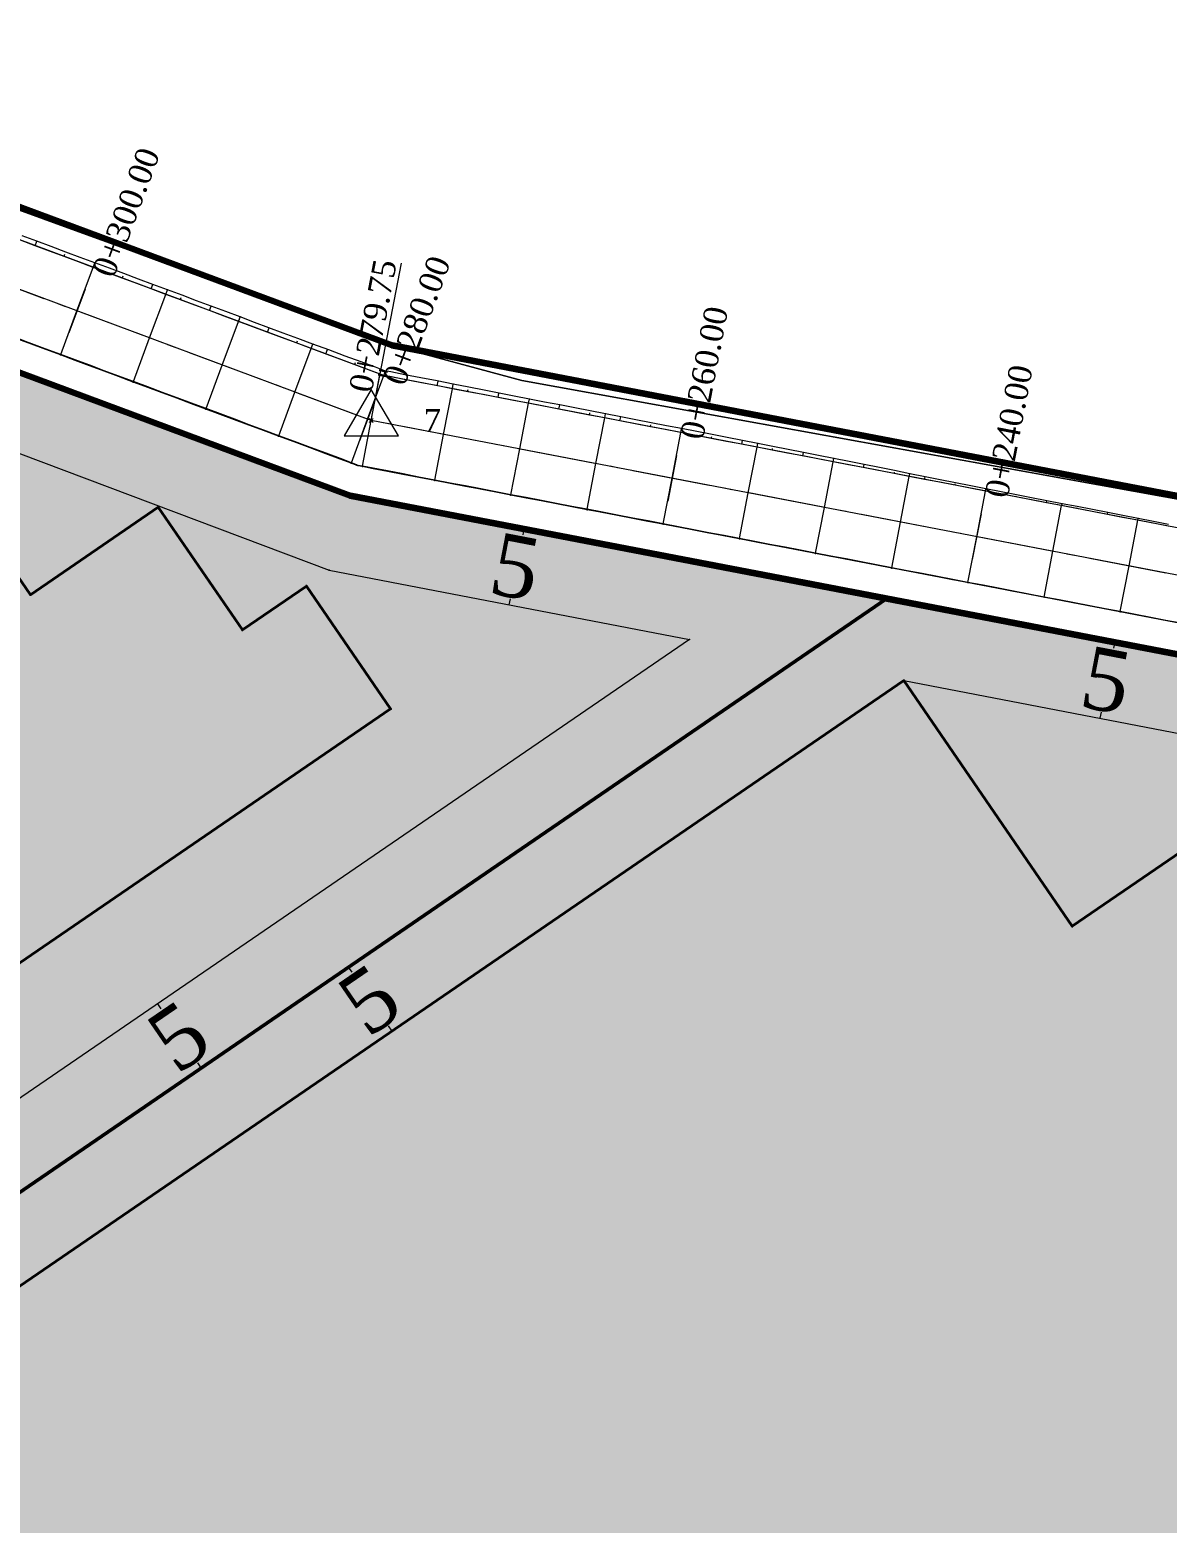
# Model space of a CAD drawing. Header units: metres. Extents: x 478603 to 489313, y 4282657 to 4289463.
# Drawn here: x 479601.3 to 479674.6, y 4287585.2 to 4287681.6 of the extents above; entities that cross this region are included whole.
import ezdxf

# ---------------------------------------------------------------- set-up
doc = ezdxf.new("R2010")
doc.units = ezdxf.units.M
for name, color, linetype, lineweight in [('102', 18, 'Continuous', 50), ('ADAKENARI', 18, 'Continuous', 0), ('EKS', 5, 'Continuous', 0), ('EKSENLER', 3, 'Continuous', 0), ('EYLUL_REV', 8, 'Continuous', 0), ('KALDIRIM', 11, 'Continuous', 0), ('KDA', 150, 'Continuous', 20), ('KDO', 150, 'Continuous', 20), ('PARSEL_ALAN', 254, 'Continuous', 0), ('PARSEL_SERA_ALAN', 9, 'Continuous', 40), ('PL_ALİNMAN', 1, 'Continuous', 0), ('PL_ENKESIT', 1, 'Continuous', 0), ('PL_KM', 4, 'Continuous', 0), ('PL_KMYAZI', 30, 'Continuous', 0), ('PL_SEMBOL', 7, 'Continuous', 0), ('PL_SOME', 7, 'Continuous', 0), ('PL_TOTFKM', 7, 'Continuous', 0), ('ROL_CEPHE', 1, 'Continuous', 0), ('SEV_YKA_KDA', 3, 'Continuous', 0), ('SEV_YKO_KDO', 3, 'Continuous', 0), ('SNR_PLANONAMAA', 233, 'Continuous', 0), ('SNR_YAPIYAK', 18, 'Continuous', 0), ('YKA', 33, 'Continuous', 0), ('YKO', 33, 'Continuous', 0)]:
    doc.layers.add(name, color=color, linetype=linetype, lineweight=lineweight)
doc.styles.get("Standard").update_dxf_attribs({"font": 'times.ttf'})

# ---------------------------------------------------------------- blocks, each defined once
blk = doc.blocks.new('3')
at = {"layer": 'PL_SEMBOL'}
for p, q in [((0, 2), (-1.75, -1)), ((1.75, -1), (0, 2)), ((0.125, 0.125), (-0.125, -0.125)), ((-0.125, 0.125), (0.125, -0.125)), ((-1.75, -1), (1.75, -1))]:
    blk.add_line(p, q, dxfattribs=at)

msp = doc.modelspace()

# ---------------------------------------------------------------- hatches: boundary and pattern name
at = {"layer": 'PARSEL_ALAN'}
for points in [[(479429.646, 4287416.692), (479371.067, 4287452.603), (479351.637, 4287464.65), (479322.486, 4287488.715), (479283.677, 4287509.411), (479286.763, 4287515.02), (479229.632, 4287540.63), (479270.387, 4287599.965), (479278.039, 4287634.826), (479388.452, 4287733.639), (479502.695, 4287618.713), (479572.025, 4287670.371), (479621.962, 4287651.524), (479656.556, 4287644.881), (479582.176, 4287593.922), (479604.784, 4287560.924), (479505.788, 4287493.101), (479517.092, 4287476.602)], [(479473.063, 4287299.527), (479393.15, 4287372.9), (479402.795, 4287388.888), (479429.646, 4287416.692), (479517.092, 4287476.602), (479505.788, 4287493.101), (479604.784, 4287560.924), (479582.176, 4287593.922), (479656.556, 4287644.881), (479684.404, 4287639.533), (479689.844, 4287637.299), (479716.7, 4287619.323), (479722.073, 4287616.813), (479805.526, 4287592.426), (479811.18, 4287592.726), (479824.139, 4287598.056), (479829.77, 4287598.278), (479842.514, 4287594.175), (479847.33, 4287590.984), (479862.607, 4287573.283), (479861.754, 4287566.666)]]:
    msp.add_hatch(color=256, dxfattribs=at).paths.add_polyline_path(points)
at = {"layer": 'PARSEL_SERA_ALAN'}
for points in [[(479587.663, 4287647.381), (479595.913, 4287653.033), (479601.339, 4287645.114), (479609.588, 4287650.765), (479615.014, 4287642.846), (479619.139, 4287645.672), (479624.565, 4287637.752), (479570.943, 4287601.015), (479592.646, 4287569.336), (479493.651, 4287501.513), (479509.928, 4287477.755), (479431.557, 4287424.061), (479426.131, 4287431.981), (479422.006, 4287429.155), (479416.58, 4287437.075), (479412.456, 4287434.249), (479407.03, 4287442.168), (479402.905, 4287439.342), (479392.053, 4287455.182), (479387.929, 4287452.356), (479382.503, 4287460.275), (479378.378, 4287457.449), (479372.952, 4287465.369), (479368.827, 4287462.543), (479363.401, 4287470.463), (479359.277, 4287467.637), (479353.851, 4287475.556), (479349.726, 4287472.73), (479338.874, 4287488.57), (479334.75, 4287485.744), (479323.898, 4287501.583), (479319.773, 4287498.757), (479314.347, 4287506.676), (479310.222, 4287503.851), (479304.797, 4287511.77), (479300.672, 4287508.944), (479289.82, 4287524.783), (479285.695, 4287521.957), (479280.27, 4287529.877), (479276.145, 4287527.051), (479270.719, 4287534.971), (479266.594, 4287532.145), (479261.168, 4287540.064), (479257.043, 4287537.238), (479251.618, 4287545.158), (479246.192, 4287553.078), (479266.816, 4287567.207), (479261.39, 4287575.127), (479282.014, 4287589.257), (479276.588, 4287597.176), (479284.838, 4287602.828), (479279.412, 4287610.748), (479287.662, 4287616.4), (479282.236, 4287624.32), (479311.109, 4287644.101), (479305.683, 4287652.021), (479363.431, 4287691.584), (479358.005, 4287699.504), (479391.003, 4287722.111), (479407.281, 4287698.353), (479411.406, 4287701.179), (479422.257, 4287685.339), (479426.382, 4287688.165), (479442.659, 4287664.406), (479446.784, 4287667.232), (479463.062, 4287643.474), (479467.187, 4287646.299), (479483.464, 4287622.541), (479487.589, 4287625.367), (479498.441, 4287609.527), (479576.812, 4287663.221)], [(479657.661, 4287639.578), (479668.513, 4287623.738), (479680.887, 4287632.216), (479686.313, 4287624.297), (479690.438, 4287627.122), (479695.864, 4287619.203), (479699.989, 4287622.029), (479705.415, 4287614.109), (479709.539, 4287616.935), (479714.965, 4287609.016), (479719.09, 4287611.841), (479724.516, 4287603.922), (479728.641, 4287606.748), (479734.066, 4287598.828), (479742.316, 4287604.48), (479747.742, 4287596.561), (479751.867, 4287599.386), (479757.293, 4287591.467), (479765.542, 4287597.119), (479770.968, 4287589.199), (479779.218, 4287594.851), (479784.643, 4287586.931), (479788.768, 4287589.757), (479794.194, 4287581.838), (479802.444, 4287587.49), (479807.869, 4287579.57), (479824.369, 4287590.874), (479829.794, 4287582.954), (479838.044, 4287588.606), (479848.896, 4287572.767), (479469.414, 4287312.779), (479458.562, 4287328.618), (479454.438, 4287325.792), (479443.586, 4287341.632), (479439.461, 4287338.806), (479428.61, 4287354.645), (479424.485, 4287351.819), (479413.633, 4287367.658), (479409.508, 4287364.832), (479404.082, 4287372.752), (479416.457, 4287381.23), (479411.031, 4287389.149), (479530.65, 4287471.102), (479519.799, 4287486.941), (479618.794, 4287554.764), (479591.665, 4287594.362)]]:
    msp.add_hatch(color=256, dxfattribs=at).paths.add_polyline_path(points)

# ---------------------------------------------------------------- linework, layer by layer
at = {"layer": '102'}
msp.add_line((479582.176, 4287593.922, 921.248), (479656.556, 4287644.881, 925.191), dxfattribs=at)
at = {"layer": 'ADAKENARI', "lineweight": 100}
for p, q in [((479624.669, 4287661.187), (479577.161, 4287678.847)), ((479569.505, 4287671.063), (479621.962, 4287651.524)), ((479688.282, 4287648.971), (479624.669, 4287661.187)), ((479621.962, 4287651.524), (479684.404, 4287639.533))]:
    msp.add_line(p, q, dxfattribs=at)
at = {"layer": 'EKS'}
for p in [(479604.341, 4287663.423, 912.797), (479609.027, 4287661.678, 913.101), (479613.712, 4287659.933, 913.406), (479618.398, 4287658.188, 913.711), (479623.083, 4287656.442, 914.016), (479623.316, 4287656.356, 914.031), (479627.983, 4287655.46, 914.321), (479632.893, 4287654.517, 914.626), (479637.803, 4287653.574, 914.931), (479642.713, 4287652.631, 915.236), (479647.624, 4287651.688, 915.541), (479652.534, 4287650.745, 915.845), (479657.444, 4287649.802, 916.15), (479662.355, 4287648.859, 916.455), (479667.265, 4287647.916, 916.76), (479672.175, 4287646.973, 917.065)]:
    msp.add_point(p, dxfattribs=at)
at = {"layer": 'EKSENLER'}
for p, q in [((479623.316, 4287656.356), (479570.513, 4287676.023)), ((479689.289, 4287643.687), (479623.316, 4287656.356))]:
    msp.add_line(p, q, dxfattribs=at)
at = {"layer": 'EYLUL_REV'}
msp.add_polyline3d([(479887.548, 4287640.795, 0), (479851.106, 4287601.914, 0), (479837.034, 4287607.076, 0), (479826.495, 4287609.838, 0), (479807.845, 4287602.167, 0), (479745.747, 4287618.864, 0), (479723.476, 4287626.821, 0), (479691.228, 4287648.406, 0), (479633.021, 4287658.932, 0), (479624.669, 4287661.187, 0), (479603.527, 4287668.861, 0), (479590.414, 4287673.62, 0)], dxfattribs=at)
at = {"layer": 'KALDIRIM'}
for p, q in [((479624.128, 4287659.255), (479574.048, 4287677.908)), ((479569.465, 4287673.212), (479622.504, 4287653.457)), ((479689.855, 4287646.633), (479624.128, 4287659.255)), ((479622.504, 4287653.457), (479687.529, 4287640.97))]:
    msp.add_line(p, q, dxfattribs=at)
at = {"layer": 'KDA'}
msp.add_polyline3d([(479674.724, 4287649.639, 915.156), (479673.743, 4287649.832, 914.996), (479672.761, 4287650.026, 914.837), (479671.78, 4287650.219, 914.688), (479670.799, 4287650.412, 914.538), (479669.818, 4287650.605, 914.389), (479668.837, 4287650.798, 914.24), (479667.855, 4287650.99, 914.091), (479666.874, 4287651.182, 913.971), (479665.892, 4287651.373, 913.851), (479664.911, 4287651.564, 913.732), (479663.929, 4287651.755, 913.612), (479662.948, 4287651.948, 913.493), (479661.967, 4287652.142, 913.294), (479660.986, 4287652.337, 913.096), (479660.005, 4287652.533, 912.898), (479659.025, 4287652.728, 912.7), (479658.044, 4287652.924, 912.502), (479657.063, 4287653.12, 912.295), (479656.083, 4287653.316, 912.089), (479655.102, 4287653.512, 911.882), (479654.121, 4287653.708, 911.675), (479653.141, 4287653.903, 911.469), (479652.159, 4287654.096, 911.328), (479651.178, 4287654.289, 911.187), (479650.197, 4287654.481, 911.046), (479649.215, 4287654.673, 910.905), (479648.234, 4287654.866, 910.764), (479647.253, 4287655.058, 910.621), (479646.271, 4287655.251, 910.478), (479645.29, 4287655.444, 910.336), (479644.309, 4287655.636, 910.193), (479643.328, 4287655.829, 910.05), (479642.346, 4287656.02, 909.934), (479641.365, 4287656.212, 909.819), (479640.383, 4287656.403, 909.703), (479639.402, 4287656.594, 909.587), (479638.42, 4287656.785, 909.471), (479637.437, 4287656.975, 909.378), (479636.454, 4287657.166, 909.285), (479635.472, 4287657.356, 909.192), (479634.49, 4287657.546, 909.099), (479633.511, 4287657.736, 909.006), (479632.537, 4287657.926, 908.863), (479631.564, 4287658.117, 908.721), (479630.59, 4287658.309, 908.578), (479629.608, 4287658.502, 908.434), (479628.605, 4287658.699, 908.288), (479627.564, 4287658.903, 908.187), (479626.514, 4287659.109, 908.085), (479625.494, 4287659.308, 907.986), (479624.575, 4287659.486, 907.897), (479623.94, 4287659.603, 907.835), (479623.825, 4287659.61, 907.839), (479623.982, 4287659.561, 907.844), (479624.204, 4287659.502, 907.851), (479624.359, 4287659.472, 907.856), (479624.237, 4287659.539, 907.86), (479623.595, 4287659.787, 907.812), (479622.667, 4287660.134, 907.742), (479621.637, 4287660.515, 907.665), (479620.583, 4287660.905, 907.586), (479619.552, 4287661.287, 907.509), (479618.578, 4287661.649, 907.447), (479617.639, 4287661.998, 907.388), (479616.714, 4287662.342, 907.33), (479615.792, 4287662.686, 907.272), (479614.867, 4287663.031, 907.213), (479613.935, 4287663.38, 907.125), (479612.998, 4287663.73, 907.037), (479612.06, 4287664.081, 906.949), (479611.122, 4287664.433, 906.86), (479610.183, 4287664.783, 906.772), (479609.246, 4287665.132, 906.725), (479608.308, 4287665.481, 906.677), (479607.371, 4287665.829, 906.63), (479606.434, 4287666.177, 906.583), (479605.497, 4287666.525, 906.536), (479604.559, 4287666.873, 906.491), (479603.622, 4287667.221, 906.445), (479602.684, 4287667.57, 906.4), (479601.747, 4287667.918, 906.355), (479600.81, 4287668.267, 906.31)], dxfattribs=at)
for p in [(479605.497, 4287666.525, 906.536), (479610.183, 4287664.783, 906.772), (479614.867, 4287663.031, 907.213), (479619.552, 4287661.287, 907.509), (479623.94, 4287659.603, 907.835), (479624.237, 4287659.539, 907.86), (479628.605, 4287658.699, 908.288), (479633.511, 4287657.736, 909.006), (479638.42, 4287656.785, 909.471), (479643.328, 4287655.829, 910.05), (479648.234, 4287654.866, 910.764), (479653.141, 4287653.903, 911.469), (479658.044, 4287652.924, 912.502), (479662.948, 4287651.948, 913.493), (479667.855, 4287650.99, 914.091), (479672.761, 4287650.026, 914.837)]:
    msp.add_point(p, dxfattribs=at)
at = {"layer": 'KDO'}
msp.add_polyline3d([(479675.54, 4287643.266, 916.188), (479674.558, 4287643.454, 916.022), (479673.575, 4287643.643, 915.855), (479672.591, 4287643.831, 915.688), (479671.608, 4287644.02, 915.521), (479670.625, 4287644.208, 915.326), (479669.643, 4287644.396, 915.131), (479668.661, 4287644.583, 914.936), (479667.679, 4287644.771, 914.742), (479666.697, 4287644.959, 914.547), (479665.715, 4287645.147, 914.378), (479664.733, 4287645.335, 914.209), (479663.751, 4287645.523, 914.04), (479662.768, 4287645.711, 913.871), (479661.786, 4287645.9, 913.702), (479660.804, 4287646.088, 913.53), (479659.822, 4287646.276, 913.358), (479658.84, 4287646.464, 913.185), (479657.858, 4287646.652, 913.013), (479656.875, 4287646.84, 912.841), (479655.893, 4287647.028, 912.673), (479654.911, 4287647.216, 912.504), (479653.929, 4287647.404, 912.336), (479652.947, 4287647.592, 912.168), (479651.965, 4287647.78, 912), (479650.983, 4287647.968, 911.803), (479650, 4287648.156, 911.605), (479649.018, 4287648.344, 911.408), (479648.036, 4287648.532, 911.211), (479647.054, 4287648.72, 911.013), (479646.072, 4287648.908, 910.882), (479645.089, 4287649.096, 910.75), (479644.107, 4287649.284, 910.619), (479643.125, 4287649.473, 910.487), (479642.143, 4287649.661, 910.356), (479641.161, 4287649.849, 910.23), (479640.179, 4287650.037, 910.105), (479639.197, 4287650.226, 909.98), (479638.215, 4287650.414, 909.854), (479637.233, 4287650.602, 909.729), (479636.25, 4287650.791, 909.618), (479635.267, 4287650.979, 909.507), (479634.284, 4287651.168, 909.395), (479633.302, 4287651.356, 909.284), (479632.322, 4287651.544, 909.173), (479631.345, 4287651.731, 908.943), (479630.368, 4287651.918, 908.713), (479629.391, 4287652.104, 908.483), (479628.408, 4287652.292, 908.252), (479627.411, 4287652.483, 908.017), (479626.389, 4287652.679, 907.922), (479625.363, 4287652.876, 907.826), (479624.361, 4287653.068, 907.733), (479623.44, 4287653.245, 907.647), (479622.744, 4287653.378, 907.582), (479622.462, 4287653.432, 907.559), (479622.396, 4287653.445, 907.553), (479622.382, 4287653.454, 907.552), (479622.313, 4287653.487, 907.546), (479622.025, 4287653.601, 907.521), (479621.323, 4287653.865, 907.474), (479620.392, 4287654.212, 907.411), (479619.382, 4287654.588, 907.343), (479618.351, 4287654.97, 907.274), (479617.34, 4287655.346, 907.206), (479616.373, 4287655.706, 907.176), (479615.435, 4287656.055, 907.146), (479614.507, 4287656.401, 907.116), (479613.582, 4287656.746, 907.087), (479612.654, 4287657.092, 907.058), (479611.721, 4287657.44, 907), (479610.784, 4287657.789, 906.942), (479609.846, 4287658.138, 906.884), (479608.907, 4287658.488, 906.826), (479607.969, 4287658.837, 906.768), (479607.031, 4287659.186, 906.708), (479606.094, 4287659.535, 906.647), (479605.157, 4287659.884, 906.587), (479604.22, 4287660.233, 906.527), (479603.283, 4287660.582, 906.467), (479602.346, 4287660.931, 906.413), (479601.409, 4287661.281, 906.358), (479600.472, 4287661.63, 906.303)], dxfattribs=at)
for p in [(479603.283, 4287660.582, 906.467), (479607.969, 4287658.837, 906.768), (479612.654, 4287657.092, 907.058), (479617.34, 4287655.346, 907.206), (479622.025, 4287653.601, 907.521), (479622.744, 4287653.378, 907.582), (479627.411, 4287652.483, 908.017), (479632.322, 4287651.544, 909.173), (479637.233, 4287650.602, 909.729), (479642.143, 4287649.661, 910.356), (479647.054, 4287648.72, 911.013), (479651.965, 4287647.78, 912), (479656.875, 4287646.84, 912.841), (479661.786, 4287645.9, 913.702), (479666.697, 4287644.959, 914.547), (479671.608, 4287644.02, 915.521)]:
    msp.add_point(p, dxfattribs=at)
at = {"layer": 'PARSEL_ALAN'}
for points in [[(479429.646, 4287416.692, 903.681), (479371.067, 4287452.603, 902.974), (479351.637, 4287464.65, 902.758), (479322.486, 4287488.715, 902.465), (479283.677, 4287509.411, 901.863), (479286.763, 4287515.02, 902.062), (479229.632, 4287540.63, 901.707), (479270.387, 4287599.965, 902.104), (479278.039, 4287634.826, 901.994), (479388.452, 4287733.639, 902.797), (479502.695, 4287618.713, 903.151), (479572.025, 4287670.371, 904.895), (479621.962, 4287651.524, 907.458), (479656.556, 4287644.881, 925.191), (479582.176, 4287593.922, 921.248), (479604.784, 4287560.924, 921.248), (479505.788, 4287493.101, 916), (479517.092, 4287476.602, 916), (479429.646, 4287416.692, 903.681)], [(479429.646, 4287416.692, 0), (479371.067, 4287452.603, 0), (479351.637, 4287464.65, 0), (479322.486, 4287488.715, 0), (479283.677, 4287509.411, 0), (479286.763, 4287515.02, 0), (479229.632, 4287540.63, 0), (479270.387, 4287599.965, 0), (479278.039, 4287634.826, 0), (479388.452, 4287733.639, 0), (479502.695, 4287618.713, 0), (479572.025, 4287670.371, 0), (479621.962, 4287651.524, 0), (479656.556, 4287644.881, 0), (479582.176, 4287593.922, 0), (479604.784, 4287560.924, 0), (479505.788, 4287493.101, 0), (479517.092, 4287476.602, 0), (479429.646, 4287416.692, 0)], [(479473.063, 4287299.527, 911.365), (479393.15, 4287372.9, 905.712), (479402.795, 4287388.888, 904.444), (479429.646, 4287416.692, 903.681), (479517.092, 4287476.602, 903.681), (479505.788, 4287493.101, 916), (479604.784, 4287560.924, 921.248), (479582.176, 4287593.922, 921.248), (479656.556, 4287644.881, 925.191), (479684.404, 4287639.533, 917.731), (479689.844, 4287637.299, 918.514), (479716.7, 4287619.323, 922.466), (479722.073, 4287616.813, 922.774), (479805.526, 4287592.426, 927.292), (479811.18, 4287592.726, 927.449), (479824.139, 4287598.056, 928.065), (479829.77, 4287598.278, 928.45), (479842.514, 4287594.175, 929.186), (479847.33, 4287590.984, 929.408), (479862.607, 4287573.283, 930.601), (479861.754, 4287566.666, 930.652), (479473.063, 4287299.527, 911.365)], [(479473.063, 4287299.527, 0), (479393.15, 4287372.9, 0), (479402.795, 4287388.888, 0), (479429.646, 4287416.692, 0), (479517.092, 4287476.602, 0), (479505.788, 4287493.101, 0), (479604.784, 4287560.924, 0), (479582.176, 4287593.922, 0), (479656.556, 4287644.881, 0), (479684.404, 4287639.533, 0), (479689.844, 4287637.299, 0), (479716.7, 4287619.323, 0), (479722.073, 4287616.813, 0), (479805.526, 4287592.426, 0), (479811.18, 4287592.726, 0), (479824.139, 4287598.056, 0), (479829.77, 4287598.278, 0), (479842.514, 4287594.175, 0), (479847.33, 4287590.984, 0), (479862.607, 4287573.283, 0), (479861.754, 4287566.666, 0), (479473.063, 4287299.527, 0)]]:
    msp.add_polyline3d(points, close=True, dxfattribs=at)
at = {"layer": 'PARSEL_SERA_ALAN'}
for points in [[(479595.913, 4287653.033, 0), (479601.339, 4287645.114, 0), (479609.588, 4287650.765, 0), (479615.014, 4287642.846, 0), (479619.139, 4287645.672, 0), (479624.565, 4287637.752, 0), (479570.943, 4287601.015, 0)], [(479595.913, 4287653.033, 0), (479601.339, 4287645.114, 0), (479609.588, 4287650.765, 0), (479615.014, 4287642.846, 0), (479619.139, 4287645.672, 0), (479624.565, 4287637.752, 0), (479570.943, 4287601.015, 0)], [(479519.799, 4287486.941, 0), (479618.794, 4287554.764, 0), (479591.665, 4287594.362, 0), (479657.661, 4287639.578, 0), (479657.661, 4287639.578, 0), (479668.513, 4287623.738, 0), (479680.887, 4287632.216, 0), (479686.313, 4287624.297, 0), (479690.438, 4287627.122, 0), (479695.864, 4287619.203, 0), (479699.989, 4287622.029, 0), (479705.415, 4287614.109, 0), (479709.539, 4287616.935, 0), (479714.965, 4287609.016, 0), (479719.09, 4287611.841, 0), (479724.516, 4287603.922, 0), (479728.641, 4287606.748, 0), (479734.066, 4287598.828, 0), (479742.316, 4287604.48, 0), (479747.742, 4287596.561, 0)], [(479519.799, 4287486.941, 0), (479618.794, 4287554.764, 0), (479591.665, 4287594.362, 0), (479657.661, 4287639.578, 0), (479657.661, 4287639.578, 0), (479668.513, 4287623.738, 0), (479680.887, 4287632.216, 0), (479686.313, 4287624.297, 0), (479690.438, 4287627.122, 0), (479695.864, 4287619.203, 0), (479699.989, 4287622.029, 0), (479705.415, 4287614.109, 0), (479709.539, 4287616.935, 0), (479714.965, 4287609.016, 0), (479719.09, 4287611.841, 0), (479724.516, 4287603.922, 0), (479728.641, 4287606.748, 0), (479734.066, 4287598.828, 0), (479742.316, 4287604.48, 0), (479747.742, 4287596.561, 0)]]:
    msp.add_polyline3d(points, dxfattribs=at)
at = {"layer": 'PL_ALİNMAN'}
for p, q in [((479602.231, 4287664.209), (479597.545, 4287665.954)), ((479603.637, 4287663.686), (479603.168, 4287663.86)), ((479609.259, 4287661.591), (479604.574, 4287663.337)), ((479610.665, 4287661.068), (479610.196, 4287661.242)), ((479616.288, 4287658.974), (479611.602, 4287660.719)), ((479617.693, 4287658.45), (479617.225, 4287658.625)), ((479623.316, 4287656.356), (479618.63, 4287658.101)), ((479624.474, 4287656.133), (479623.983, 4287656.228)), ((479630.366, 4287655.002), (479625.456, 4287655.945)), ((479631.839, 4287654.719), (479631.348, 4287654.813)), ((479637.731, 4287653.588), (479632.821, 4287654.53)), ((479639.204, 4287653.305), (479638.713, 4287653.399)), ((479645.097, 4287652.173), (479640.186, 4287653.116)), ((479646.57, 4287651.89), (479646.079, 4287651.985)), ((479652.462, 4287650.759), (479647.552, 4287651.702)), ((479653.935, 4287650.476), (479653.444, 4287650.57)), ((479659.828, 4287649.344), (479654.917, 4287650.287)), ((479661.301, 4287649.061), (479660.81, 4287649.156)), ((479667.193, 4287647.93), (479662.283, 4287648.873)), ((479668.666, 4287647.647), (479668.175, 4287647.741)), ((479674.558, 4287646.515), (479669.648, 4287647.458))]:
    msp.add_line(p, q, dxfattribs=at)
at = {"layer": 'PL_ENKESIT'}
for points in [[(479603.283, 4287660.582, 906.467), (479603.294, 4287660.612, 912.737), (479604.341, 4287663.423, 912.797), (479605.388, 4287666.234, 912.737), (479605.497, 4287666.525, 906.536)], [(479607.969, 4287658.837, 906.768), (479607.98, 4287658.867, 913.041), (479609.027, 4287661.678, 913.101), (479610.074, 4287664.489, 913.041), (479610.183, 4287664.783, 906.772)], [(479612.654, 4287657.092, 907.058), (479612.665, 4287657.121, 913.346), (479613.712, 4287659.933, 913.406), (479614.76, 4287662.744, 913.346), (479614.867, 4287663.031, 907.213)], [(479617.34, 4287655.346, 907.206), (479617.351, 4287655.376, 913.651), (479618.398, 4287658.188, 913.711), (479619.445, 4287660.999, 913.651), (479619.552, 4287661.287, 907.509)], [(479622.025, 4287653.601, 907.521), (479622.036, 4287653.631, 913.956), (479623.083, 4287656.442, 914.016), (479624.131, 4287659.254, 913.956), (479624.237, 4287659.539, 907.86)], [(479622.744, 4287653.378, 907.582), (479622.75, 4287653.41, 913.971), (479623.316, 4287656.356, 914.031), (479623.882, 4287659.302, 913.971), (479623.94, 4287659.603, 907.835)], [(479627.411, 4287652.483, 908.017), (479627.417, 4287652.513, 914.261), (479627.983, 4287655.46, 914.321), (479628.548, 4287658.406, 914.261), (479628.605, 4287658.699, 908.288)], [(479632.322, 4287651.544, 909.173), (479632.327, 4287651.571, 914.566), (479632.893, 4287654.517, 914.626), (479633.459, 4287657.463, 914.566), (479633.511, 4287657.736, 909.006)], [(479637.233, 4287650.602, 909.729), (479637.237, 4287650.628, 914.871), (479637.803, 4287653.574, 914.931), (479638.369, 4287656.52, 914.871), (479638.42, 4287656.785, 909.471)], [(479642.143, 4287649.661, 910.356), (479642.148, 4287649.685, 915.176), (479642.713, 4287652.631, 915.236), (479643.279, 4287655.577, 915.176), (479643.328, 4287655.829, 910.05)], [(479647.054, 4287648.72, 911.013), (479647.058, 4287648.742, 915.481), (479647.624, 4287651.688, 915.541), (479648.19, 4287654.634, 915.481), (479648.234, 4287654.866, 910.764)], [(479651.965, 4287647.78, 912), (479651.968, 4287647.799, 915.785), (479652.534, 4287650.745, 915.845), (479653.1, 4287653.691, 915.785), (479653.141, 4287653.903, 911.469)], [(479656.875, 4287646.84, 912.841), (479656.879, 4287646.856, 916.09), (479657.444, 4287649.802, 916.15), (479658.01, 4287652.748, 916.09), (479658.044, 4287652.924, 912.502)], [(479661.786, 4287645.9, 913.702), (479661.789, 4287645.913, 916.395), (479662.355, 4287648.859, 916.455), (479662.92, 4287651.805, 916.395), (479662.948, 4287651.948, 913.493)], [(479666.697, 4287644.959, 914.547), (479666.699, 4287644.97, 916.7), (479667.265, 4287647.916, 916.76), (479667.831, 4287650.862, 916.7), (479667.855, 4287650.99, 914.091)], [(479671.608, 4287644.02, 915.521), (479671.609, 4287644.027, 917.005), (479672.175, 4287646.973, 917.065), (479672.741, 4287649.919, 917.005), (479672.761, 4287650.026, 914.837)]]:
    msp.add_polyline3d(points, dxfattribs=at)
at = {"layer": 'PL_KM'}
for p, q in [((479604.865, 4287664.829), (479603.818, 4287662.017)), ((479623.607, 4287657.848), (479622.56, 4287655.037)), ((479642.996, 4287654.104), (479642.431, 4287651.158)), ((479662.637, 4287650.332), (479662.072, 4287647.386))]:
    msp.add_line(p, q, dxfattribs=at)
at = {"layer": 'PL_SOME'}
msp.add_point((479623.316, 4287656.356), dxfattribs=at)
at = {"layer": 'ROL_CEPHE'}
for p, q in [((479633.163, 4287649.373), (479633.088, 4287648.981)), ((479632.22, 4287644.463), (479632.295, 4287644.856)), ((479671.258, 4287642.058), (479671.183, 4287641.665)), ((479670.315, 4287637.148), (479670.39, 4287637.54)), ((479621.837, 4287621.095), (479622.063, 4287620.765)), ((479609.534, 4287618.726), (479609.76, 4287618.396)), ((479624.663, 4287616.97), (479624.437, 4287617.3)), ((479612.359, 4287614.601), (479612.133, 4287614.931))]:
    msp.add_line(p, q, dxfattribs=at)
at = {"layer": 'SEV_YKA_KDA'}
for p, q in [((479601.64, 4287667.631, 912.493), (479601.747, 4287667.918, 906.355)), ((479603.514, 4287666.933, 912.615), (479603.568, 4287667.077, 909.53)), ((479605.388, 4287666.234, 912.737), (479605.497, 4287666.525, 906.536)), ((479607.263, 4287665.536, 912.858), (479607.317, 4287665.683, 909.744)), ((479609.137, 4287664.838, 912.98), (479609.246, 4287665.132, 906.725)), ((479611.011, 4287664.14, 913.102), (479611.066, 4287664.287, 909.981)), ((479612.885, 4287663.442, 913.224), (479612.993, 4287663.732, 907.037)), ((479614.76, 4287662.744, 913.346), (479614.813, 4287662.888, 910.28)), ((479616.634, 4287662.045, 913.468), (479616.74, 4287662.333, 907.331)), ((479618.508, 4287661.347, 913.59), (479618.561, 4287661.491, 910.52)), ((479620.383, 4287660.652, 913.712), (479620.49, 4287660.939, 907.579)), ((479622.259, 4287659.959, 913.834), (479622.312, 4287660.102, 910.777)), ((479625.603, 4287658.977, 914.078), (479625.632, 4287659.126, 911.04)), ((479627.567, 4287658.596, 914.2), (479627.623, 4287658.892, 908.192)), ((479629.53, 4287658.217, 914.322), (479629.558, 4287658.361, 911.377)), ((479631.494, 4287657.84, 914.444), (479631.548, 4287658.12, 908.718)), ((479633.459, 4287657.463, 914.566), (479633.485, 4287657.599, 911.786)), ((479635.423, 4287657.086, 914.688), (479635.475, 4287657.355, 909.192)), ((479637.387, 4287656.709, 914.81), (479637.413, 4287656.842, 912.094)), ((479639.351, 4287656.331, 914.932), (479639.402, 4287656.594, 909.587)), ((479641.315, 4287655.954, 915.054), (479641.34, 4287656.083, 912.436)), ((479643.279, 4287655.577, 915.176), (479643.328, 4287655.829, 910.05)), ((479645.243, 4287655.2, 915.298), (479645.267, 4287655.322, 912.817)), ((479647.207, 4287654.823, 915.42), (479647.253, 4287655.058, 910.621)), ((479649.172, 4287654.445, 915.542), (479649.193, 4287654.559, 913.223)), ((479651.136, 4287654.068, 915.664), (479651.178, 4287654.289, 911.187)), ((479653.1, 4287653.691, 915.785), (479653.12, 4287653.797, 913.627)), ((479655.064, 4287653.314, 915.907), (479655.102, 4287653.512, 911.882)), ((479657.028, 4287652.937, 916.029), (479657.046, 4287653.028, 914.162)), ((479658.992, 4287652.559, 916.151), (479659.025, 4287652.728, 912.7)), ((479660.956, 4287652.182, 916.273), (479660.971, 4287652.26, 914.685)), ((479662.92, 4287651.805, 916.395), (479662.948, 4287651.948, 913.493)), ((479664.884, 4287651.428, 916.517), (479664.898, 4287651.496, 915.124)), ((479666.849, 4287651.051, 916.639), (479666.874, 4287651.182, 913.971)), ((479668.813, 4287650.674, 916.761), (479668.825, 4287650.736, 915.5)), ((479670.777, 4287650.296, 916.883), (479670.799, 4287650.412, 914.538)), ((479672.741, 4287649.919, 917.005), (479672.751, 4287649.972, 915.921))]:
    msp.add_line(p, q, dxfattribs=at)
at = {"layer": 'SEV_YKO_KDO'}
for p, q in [((479601.42, 4287661.31, 912.615), (479601.415, 4287661.295, 909.486)), ((479603.294, 4287660.612, 912.737), (479603.283, 4287660.582, 906.467)), ((479605.168, 4287659.914, 912.858), (479605.163, 4287659.899, 909.723)), ((479607.043, 4287659.216, 912.98), (479607.032, 4287659.186, 906.708)), ((479608.917, 4287658.518, 913.102), (479608.911, 4287658.503, 909.964)), ((479610.791, 4287657.82, 913.224), (479610.78, 4287657.79, 906.942)), ((479612.665, 4287657.121, 913.346), (479612.66, 4287657.107, 910.202)), ((479614.539, 4287656.423, 913.468), (479614.528, 4287656.393, 907.117)), ((479616.414, 4287655.725, 913.59), (479616.408, 4287655.71, 910.383)), ((479618.288, 4287655.028, 913.712), (479618.277, 4287654.998, 907.269)), ((479620.163, 4287654.332, 913.834), (479620.157, 4287654.316, 910.615)), ((479622.036, 4287653.631, 913.956), (479622.025, 4287653.601, 907.521)), ((479624.471, 4287653.08, 914.078), (479624.468, 4287653.064, 910.91)), ((479626.435, 4287652.702, 914.2), (479626.429, 4287652.671, 907.926)), ((479628.399, 4287652.325, 914.322), (479628.396, 4287652.31, 911.285)), ((479630.363, 4287651.948, 914.444), (479630.358, 4287651.92, 908.711)), ((479632.327, 4287651.571, 914.566), (479632.325, 4287651.557, 911.87)), ((479634.291, 4287651.193, 914.688), (479634.286, 4287651.168, 909.396)), ((479636.255, 4287650.816, 914.81), (479636.253, 4287650.803, 912.214)), ((479638.219, 4287650.439, 914.932), (479638.215, 4287650.414, 909.854)), ((479640.184, 4287650.062, 915.054), (479640.181, 4287650.05, 912.579)), ((479642.148, 4287649.685, 915.176), (479642.143, 4287649.661, 910.356)), ((479644.112, 4287649.307, 915.298), (479644.11, 4287649.296, 912.958)), ((479646.076, 4287648.93, 915.42), (479646.072, 4287648.908, 910.882)), ((479648.04, 4287648.553, 915.542), (479648.038, 4287648.542, 913.376)), ((479650.004, 4287648.176, 915.664), (479650, 4287648.156, 911.605)), ((479651.968, 4287647.799, 915.785), (479651.966, 4287647.789, 913.893)), ((479653.932, 4287647.422, 915.907), (479653.929, 4287647.404, 912.336)), ((479655.896, 4287647.044, 916.029), (479655.895, 4287647.036, 914.351)), ((479657.861, 4287646.667, 916.151), (479657.858, 4287646.652, 913.013)), ((479659.825, 4287646.29, 916.273), (479659.823, 4287646.283, 914.815)), ((479661.789, 4287645.913, 916.395), (479661.786, 4287645.9, 913.702)), ((479663.753, 4287645.536, 916.517), (479663.752, 4287645.53, 915.279)), ((479665.717, 4287645.158, 916.639), (479665.715, 4287645.147, 914.378)), ((479667.681, 4287644.781, 916.761), (479667.68, 4287644.776, 915.751)), ((479669.645, 4287644.404, 916.883), (479669.644, 4287644.396, 915.131)), ((479671.609, 4287644.027, 917.005), (479671.609, 4287644.023, 916.263)), ((479673.573, 4287643.649, 917.127), (479673.572, 4287643.643, 915.854))]:
    msp.add_line(p, q, dxfattribs=at)
at = {"layer": 'SNR_PLANONAMAA'}
for p, q in [((479590.414, 4287673.62, 942.48), (479603.527, 4287668.861, 942.48)), ((479603.527, 4287668.861, 942.48), (479624.669, 4287661.187, 942.48)), ((479624.669, 4287661.187, 942.48), (479633.021, 4287658.932, 942.48)), ((479633.021, 4287658.932, 942.48), (479691.228, 4287648.406, 942.48))]:
    msp.add_line(p, q, dxfattribs=at)
at = {"layer": 'SNR_YAPIYAK'}
for p, q in [((479572.819, 4287664.728, 903.681), (479620.598, 4287646.695, 903.681)), ((479620.598, 4287646.695, 903.681), (479643.842, 4287642.231, 903.681)), ((479643.842, 4287642.231, 903.681), (479575.225, 4287595.221, 903.681)), ((479589.127, 4287592.623, 911.365), (479657.661, 4287639.578, 911.365)), ((479657.661, 4287639.578, 911.365), (479682.969, 4287634.718, 911.365))]:
    msp.add_line(p, q, dxfattribs=at)
for p in [(479620.598, 4287646.695, 907.458), (479620.598, 4287646.695, 907.458), (479643.842, 4287642.231, 925.191), (479643.842, 4287642.231, 925.191), (479657.661, 4287639.578, 925.191), (479657.661, 4287639.578, 925.191)]:
    msp.add_point(p, dxfattribs=at)
at = {"layer": 'YKA'}
msp.add_polyline3d([(479674.706, 4287649.542, 917.127), (479673.723, 4287649.731, 917.066), (479672.741, 4287649.919, 917.005), (479671.759, 4287650.108, 916.944), (479670.777, 4287650.296, 916.883), (479669.795, 4287650.485, 916.822), (479668.813, 4287650.674, 916.761), (479667.831, 4287650.862, 916.7), (479666.849, 4287651.051, 916.639), (479665.867, 4287651.239, 916.578), (479664.884, 4287651.428, 916.517), (479663.902, 4287651.617, 916.456), (479662.92, 4287651.805, 916.395), (479661.938, 4287651.994, 916.334), (479660.956, 4287652.182, 916.273), (479659.974, 4287652.371, 916.212), (479658.992, 4287652.559, 916.151), (479658.01, 4287652.748, 916.09), (479657.028, 4287652.937, 916.029), (479656.046, 4287653.125, 915.968), (479655.064, 4287653.314, 915.907), (479654.082, 4287653.502, 915.846), (479653.1, 4287653.691, 915.785), (479652.118, 4287653.88, 915.724), (479651.136, 4287654.068, 915.664), (479650.154, 4287654.257, 915.602), (479649.172, 4287654.445, 915.542), (479648.19, 4287654.634, 915.481), (479647.207, 4287654.823, 915.42), (479646.225, 4287655.011, 915.359), (479645.243, 4287655.2, 915.298), (479644.261, 4287655.388, 915.237), (479643.279, 4287655.577, 915.176), (479642.297, 4287655.766, 915.115), (479641.315, 4287655.954, 915.054), (479640.333, 4287656.143, 914.993), (479639.351, 4287656.331, 914.932), (479638.369, 4287656.52, 914.871), (479637.386, 4287656.709, 914.81), (479636.403, 4287656.897, 914.749), (479635.42, 4287657.086, 914.688), (479634.438, 4287657.275, 914.627), (479633.459, 4287657.463, 914.566), (479632.484, 4287657.65, 914.505), (479631.51, 4287657.837, 914.445), (479630.535, 4287658.024, 914.384), (479629.552, 4287658.212, 914.323), (479628.548, 4287658.406, 914.261), (479627.508, 4287658.607, 914.196), (479626.459, 4287658.811, 914.131), (479625.44, 4287659.008, 914.068), (479624.521, 4287659.185, 914.011), (479623.882, 4287659.302, 913.971), (479623.759, 4287659.311, 913.969), (479623.905, 4287659.265, 913.966), (479624.116, 4287659.211, 913.962), (479624.26, 4287659.184, 913.959), (479624.131, 4287659.254, 913.956), (479623.486, 4287659.502, 913.914), (479622.557, 4287659.848, 913.854), (479621.528, 4287660.229, 913.787), (479620.475, 4287660.618, 913.718), (479619.445, 4287660.999, 913.651), (479618.471, 4287661.361, 913.588), (479617.533, 4287661.71, 913.527), (479616.607, 4287662.055, 913.467), (479615.685, 4287662.399, 913.407), (479614.76, 4287662.744, 913.346), (479613.827, 4287663.091, 913.286), (479612.89, 4287663.44, 913.225), (479611.952, 4287663.79, 913.164), (479611.013, 4287664.14, 913.103), (479610.074, 4287664.489, 913.041), (479609.136, 4287664.839, 912.98), (479608.199, 4287665.188, 912.919), (479607.262, 4287665.537, 912.858), (479606.325, 4287665.885, 912.797), (479605.388, 4287666.234, 912.737), (479604.451, 4287666.583, 912.676), (479603.514, 4287666.933, 912.615), (479602.577, 4287667.282, 912.554), (479601.64, 4287667.631, 912.493), (479600.703, 4287667.98, 912.432)], dxfattribs=at)
for p in [(479605.388, 4287666.234, 912.737), (479610.074, 4287664.489, 913.041), (479614.76, 4287662.744, 913.346), (479619.445, 4287660.999, 913.651), (479623.882, 4287659.302, 913.971), (479624.131, 4287659.254, 913.956), (479628.548, 4287658.406, 914.261), (479633.459, 4287657.463, 914.566), (479638.369, 4287656.52, 914.871), (479643.279, 4287655.577, 915.176), (479648.19, 4287654.634, 915.481), (479653.1, 4287653.691, 915.785), (479658.01, 4287652.748, 916.09), (479662.92, 4287651.805, 916.395), (479667.831, 4287650.862, 916.7), (479672.741, 4287649.919, 917.005)]:
    msp.add_point(p, dxfattribs=at)
at = {"layer": 'YKO'}
msp.add_polyline3d([(479675.541, 4287643.272, 917.249), (479674.559, 4287643.46, 917.188), (479673.576, 4287643.649, 917.127), (479672.592, 4287643.838, 917.066), (479671.609, 4287644.027, 917.005), (479670.627, 4287644.216, 916.944), (479669.645, 4287644.404, 916.883), (479668.663, 4287644.593, 916.822), (479667.681, 4287644.781, 916.761), (479666.699, 4287644.97, 916.7), (479665.717, 4287645.158, 916.639), (479664.735, 4287645.347, 916.578), (479663.753, 4287645.536, 916.517), (479662.771, 4287645.724, 916.456), (479661.789, 4287645.913, 916.395), (479660.807, 4287646.101, 916.334), (479659.825, 4287646.29, 916.273), (479658.843, 4287646.479, 916.212), (479657.861, 4287646.667, 916.151), (479656.879, 4287646.856, 916.09), (479655.896, 4287647.044, 916.029), (479654.914, 4287647.233, 915.968), (479653.932, 4287647.422, 915.907), (479652.95, 4287647.61, 915.846), (479651.968, 4287647.799, 915.785), (479650.986, 4287647.987, 915.724), (479650.004, 4287648.176, 915.664), (479649.022, 4287648.364, 915.602), (479648.04, 4287648.553, 915.542), (479647.058, 4287648.742, 915.481), (479646.076, 4287648.93, 915.42), (479645.094, 4287649.119, 915.359), (479644.112, 4287649.307, 915.298), (479643.13, 4287649.496, 915.237), (479642.148, 4287649.685, 915.176), (479641.166, 4287649.873, 915.115), (479640.184, 4287650.062, 915.054), (479639.202, 4287650.25, 914.993), (479638.22, 4287650.439, 914.932), (479637.237, 4287650.628, 914.871), (479636.255, 4287650.816, 914.81), (479635.272, 4287651.005, 914.749), (479634.289, 4287651.194, 914.688), (479633.307, 4287651.382, 914.627), (479632.327, 4287651.571, 914.566), (479631.35, 4287651.758, 914.505), (479630.374, 4287651.946, 914.445), (479629.396, 4287652.133, 914.384), (479628.414, 4287652.322, 914.323), (479627.417, 4287652.513, 914.261), (479626.395, 4287652.71, 914.198), (479625.368, 4287652.907, 914.134), (479624.367, 4287653.1, 914.072), (479623.446, 4287653.276, 914.014), (479622.75, 4287653.41, 913.971), (479622.469, 4287653.463, 913.965), (479622.404, 4287653.476, 913.964), (479622.391, 4287653.485, 913.964), (479622.324, 4287653.517, 913.962), (479622.036, 4287653.631, 913.956), (479621.334, 4287653.895, 913.91), (479620.404, 4287654.242, 913.85), (479619.393, 4287654.618, 913.784), (479618.362, 4287655, 913.717), (479617.351, 4287655.376, 913.651), (479616.384, 4287655.736, 913.588), (479615.446, 4287656.085, 913.527), (479614.518, 4287656.431, 913.467), (479613.593, 4287656.776, 913.407), (479612.665, 4287657.121, 913.346), (479611.732, 4287657.469, 913.286), (479610.795, 4287657.818, 913.225), (479609.857, 4287658.168, 913.164), (479608.918, 4287658.517, 913.102), (479607.98, 4287658.867, 913.041), (479607.042, 4287659.216, 912.98), (479606.105, 4287659.565, 912.919), (479605.168, 4287659.914, 912.858), (479604.231, 4287660.263, 912.797), (479603.294, 4287660.612, 912.737), (479602.357, 4287660.961, 912.676), (479601.42, 4287661.31, 912.615), (479600.483, 4287661.659, 912.554)], dxfattribs=at)
for p in [(479603.294, 4287660.612, 912.737), (479607.98, 4287658.867, 913.041), (479612.665, 4287657.121, 913.346), (479617.351, 4287655.376, 913.651), (479622.036, 4287653.631, 913.956), (479622.75, 4287653.41, 913.971), (479627.417, 4287652.513, 914.261), (479632.327, 4287651.571, 914.566), (479637.237, 4287650.628, 914.871), (479642.148, 4287649.685, 915.176), (479647.058, 4287648.742, 915.481), (479651.968, 4287647.799, 915.785), (479656.879, 4287646.856, 916.09), (479661.789, 4287645.913, 916.395), (479666.699, 4287644.97, 916.7), (479671.609, 4287644.027, 917.005)]:
    msp.add_point(p, dxfattribs=at)

# ---------------------------------------------------------------- block references
at = {"layer": 'PL_SEMBOL'}
msp.add_blockref('3', (479623.316, 4287656.356), dxfattribs=at)

# ---------------------------------------------------------------- texts
at = {"layer": 'PL_KMYAZI'}
for s, rotation, p in [('0+300.00', 429.57144, (479606.707, 4287665.477)), ('0+280.00', 429.57144, (479625.449, 4287658.496)), ('0+260.00', 439.12945, (479644.705, 4287655.049)), ('0+240.00', 439.12945, (479664.346, 4287651.277))]:
    msp.add_text(s, height=1.5, rotation=rotation, dxfattribs=at).set_placement(p)
at = {"layer": 'PL_SEMBOL'}
msp.add_text('7', height=1.5, dxfattribs=at).set_placement((479626.691, 4287655.606))
at = {"layer": 'PL_TOTFKM'}
msp.add_text('%%U   0+279.75', height=1.5, rotation=439.12945, dxfattribs=at).set_placement((479623.021, 4287656.412))
at = {"layer": 'ROL_CEPHE'}
for rotation, p in [(349.12946, (479630.759, 4287645.253)), (349.12946, (479668.854, 4287637.937)), (34.41555, (479623.074, 4287616.487)), (394.41556, (479610.771, 4287614.119))]:
    msp.add_text('5', height=4, rotation=rotation, dxfattribs=at).set_placement(p)

doc.saveas('drawing.dxf')
